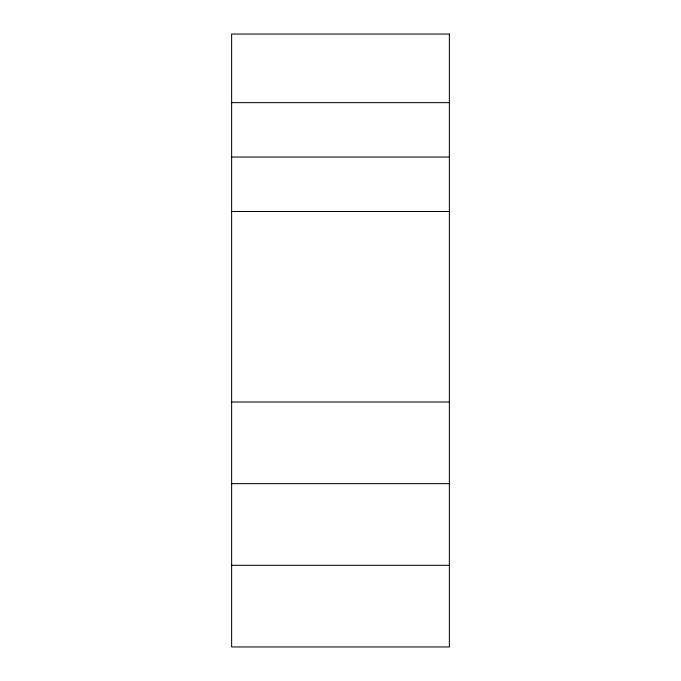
<?xml version="1.0" encoding="UTF-8"?>
<svg xmlns="http://www.w3.org/2000/svg" width="681" height="681" viewBox="0 0 681 681"><rect width="100%" height="100%" fill="white"/><g stroke="black" fill="none" stroke-linecap="round" stroke-linejoin="round"><path stroke-width="1.02" d="M231.634 102.635L449.366 102.635M231.634 157.064L449.366 157.064M231.634 211.493L449.366 211.493M231.634 402.011L449.366 402.011M231.634 483.655L449.366 483.655M231.634 565.307L449.366 565.307M449.366 34.05L231.634 34.05L231.634 646.95L449.366 646.95L449.366 34.05"/></g></svg>
